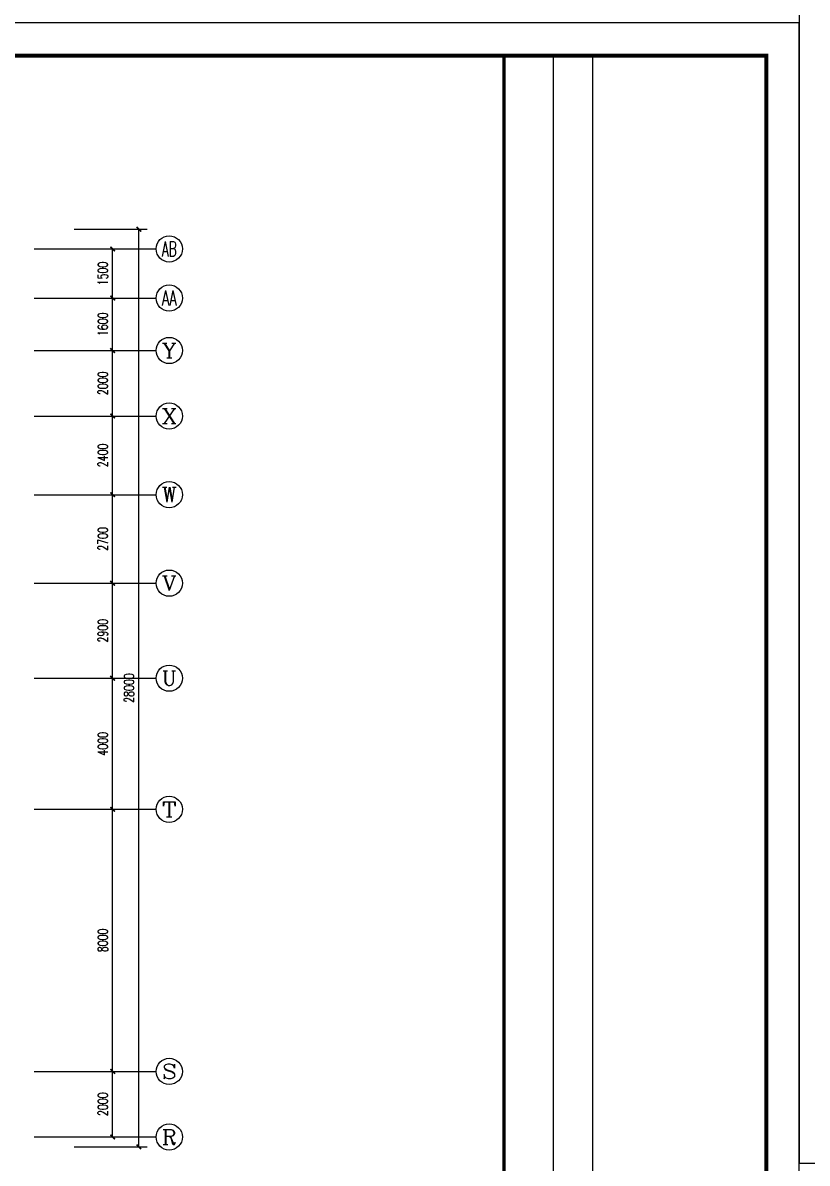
# Model space of a CAD drawing. Extents: x 190999 to 918899, y -200814 to 215286.
# Drawn here: x 642918 to 666844, y 36986 to 71786 of the extents above; entities that cross this region are included whole.
import ezdxf
from ezdxf.enums import TextEntityAlignment as Align

# ---------------------------------------------------------------- set-up
doc = ezdxf.new("R2010")
doc.units = 0
doc.header["$LTSCALE"] = 1000
doc.header["$MEASUREMENT"] = 0
doc.layers.get('Defpoints').update_dxf_attribs({"color": 1})
for name, color, linetype in [('AXIS', 3, 'Continuous'), ('AXIS_TEXT', 7, 'Continuous'), ('图框', 189, 'Continuous')]:
    doc.layers.add(name, color=color, linetype=linetype)
doc.styles.add('_TCH_AXIS', font='COMPLEX', dxfattribs={"bigfont": 'GBCBIG'})
doc.styles.add('COMPLEX', font='COMPLEX')
doc.styles.add('DIM_FONT', font='SIMPLEX', dxfattribs={"width": 0.7, "bigfont": 'GBCBIG'})
doc.dimstyles.new('DIMN', dxfattribs={"dimtxt": 300, "dimasz": 100, "dimexe": 250, "dimexo": 300, "dimgap": 150, "dimtad": 1, "dimdec": 0, "dimzin": 0, "dimdsep": 46, "dimtxsty": 'DIM_FONT', "dimblk": 'ARCHTICK', "dimcen": 0.09, "dimclrt": 7, "dimazin": 2, "dimtfac": 1, "dimtdec": 0, "dimtix": 1, "dimtmove": 2, "dimatfit": 3, "dimfxl": 0, "dimtolj": 1, "dimtzin": 0, "dimarcsym": 0})

# ---------------------------------------------------------------- blocks, each defined once
blk = doc.blocks.new('TJAD_TK_A0')
at = {"layer": '图框'}
for p, q in [((2162, 399.3), (973, 399.3)), ((2162, -441.7), (2162, 399.3)), ((2087, 389.3), (2087, -30.7)), ((2099, 389.3), (2099, -30.7)), ((973, -441.7), (2162, -441.7))]:
    blk.add_line(p, q, dxfattribs=at)
at = {"layer": '图框', "const_width": 1.2}
blk.add_lwpolyline([(2152, -431.7), (2152, 389.3), (998, 389.3), (998, -431.7)], close=True, dxfattribs=at)
at = {"layer": '图框', "const_width": 1}
blk.add_lwpolyline([(2072, 389.3), (2072, -431.7)], dxfattribs=at)
blk = doc.blocks.new('_ArchTick')
at = {"const_width": 0.5}
blk.add_lwpolyline([(-0.7, -0.7), (0.7, 0.7)], dxfattribs=at)
blk = doc.blocks.new('*D1168')
at = {"layer": 'AXIS', "color": 0, "lineweight": -2}
for p, q in [((644863, 39786), (645908, 39786)), ((645658, 37786), (645658, 39786)), ((644863, 37786), (645908, 37786))]:
    blk.add_line(p, q, dxfattribs=at)
at = {"layer": 'Defpoints', "color": 0}
for p in [(644563, 39786), (645658, 39786), (644563, 37786)]:
    blk.add_point(p, dxfattribs=at)
at = {"layer": 'AXIS', "color": 0, "lineweight": -2, "xscale": 100, "yscale": 100, "zscale": 100}
for p, rotation in [((645658, 39786), 90), ((645658, 37786), 270)]:
    blk.add_blockref('_ArchTick', p, dxfattribs=dict(at, rotation=rotation))
at = {"layer": 'AXIS', "color": 7, "insert": (645358, 38786), "char_height": 300, "attachment_point": 5, "rotation": 90, "style": 'DIM_FONT'}
blk.add_mtext('\\A1;2000', dxfattribs=at)
blk = doc.blocks.new('*D1169')
at = {"layer": 'AXIS', "color": 0, "lineweight": -2}
for p, q in [((644863, 47786), (645908, 47786)), ((645658, 39786), (645658, 47786)), ((644863, 39786), (645908, 39786))]:
    blk.add_line(p, q, dxfattribs=at)
at = {"layer": 'Defpoints', "color": 0}
for p in [(644563, 47786), (645658, 47786), (644563, 39786)]:
    blk.add_point(p, dxfattribs=at)
at = {"layer": 'AXIS', "color": 0, "lineweight": -2, "xscale": 100, "yscale": 100, "zscale": 100}
for p, rotation in [((645658, 47786), 90), ((645658, 39786), 270)]:
    blk.add_blockref('_ArchTick', p, dxfattribs=dict(at, rotation=rotation))
at = {"layer": 'AXIS', "color": 7, "insert": (645358, 43786), "char_height": 300, "attachment_point": 5, "rotation": 90, "style": 'DIM_FONT'}
blk.add_mtext('\\A1;8000', dxfattribs=at)
blk = doc.blocks.new('*D1170')
at = {"layer": 'AXIS', "color": 0, "lineweight": -2}
for p, q in [((644863, 51786), (645908, 51786)), ((645658, 47786), (645658, 51786)), ((644863, 47786), (645908, 47786))]:
    blk.add_line(p, q, dxfattribs=at)
at = {"layer": 'Defpoints', "color": 0}
for p in [(644563, 51786), (645658, 51786), (644563, 47786)]:
    blk.add_point(p, dxfattribs=at)
at = {"layer": 'AXIS', "color": 0, "lineweight": -2, "xscale": 100, "yscale": 100, "zscale": 100}
for p, rotation in [((645658, 51786), 90), ((645658, 47786), 270)]:
    blk.add_blockref('_ArchTick', p, dxfattribs=dict(at, rotation=rotation))
at = {"layer": 'AXIS', "color": 7, "insert": (645358, 49786), "char_height": 300, "attachment_point": 5, "rotation": 90, "style": 'DIM_FONT'}
blk.add_mtext('\\A1;4000', dxfattribs=at)
blk = doc.blocks.new('*D1171')
at = {"layer": 'AXIS', "color": 0, "lineweight": -2}
for p, q in [((644863, 54686), (645908, 54686)), ((645658, 51786), (645658, 54686)), ((644863, 51786), (645908, 51786))]:
    blk.add_line(p, q, dxfattribs=at)
at = {"layer": 'Defpoints', "color": 0}
for p in [(644563, 54686), (645658, 54686), (644563, 51786)]:
    blk.add_point(p, dxfattribs=at)
at = {"layer": 'AXIS', "color": 0, "lineweight": -2, "xscale": 100, "yscale": 100, "zscale": 100}
for p, rotation in [((645658, 54686), 90), ((645658, 51786), 270)]:
    blk.add_blockref('_ArchTick', p, dxfattribs=dict(at, rotation=rotation))
at = {"layer": 'AXIS', "color": 7, "insert": (645358, 53236), "char_height": 300, "attachment_point": 5, "rotation": 90, "style": 'DIM_FONT'}
blk.add_mtext('\\A1;2900', dxfattribs=at)
blk = doc.blocks.new('*D1172')
at = {"layer": 'AXIS', "color": 0, "lineweight": -2}
for p, q in [((644863, 57386), (645908, 57386)), ((645658, 54686), (645658, 57386)), ((644863, 54686), (645908, 54686))]:
    blk.add_line(p, q, dxfattribs=at)
at = {"layer": 'Defpoints', "color": 0}
for p in [(644563, 57386), (645658, 57386), (644563, 54686)]:
    blk.add_point(p, dxfattribs=at)
at = {"layer": 'AXIS', "color": 0, "lineweight": -2, "xscale": 100, "yscale": 100, "zscale": 100}
for p, rotation in [((645658, 57386), 90), ((645658, 54686), 270)]:
    blk.add_blockref('_ArchTick', p, dxfattribs=dict(at, rotation=rotation))
at = {"layer": 'AXIS', "color": 7, "insert": (645358, 56036), "char_height": 300, "attachment_point": 5, "rotation": 90, "style": 'DIM_FONT'}
blk.add_mtext('\\A1;2700', dxfattribs=at)
blk = doc.blocks.new('*D1173')
at = {"layer": 'AXIS', "color": 0, "lineweight": -2}
for p, q in [((644863, 59786), (645908, 59786)), ((645658, 57386), (645658, 59786)), ((644863, 57386), (645908, 57386))]:
    blk.add_line(p, q, dxfattribs=at)
at = {"layer": 'Defpoints', "color": 0}
for p in [(644563, 59786), (645658, 59786), (644563, 57386)]:
    blk.add_point(p, dxfattribs=at)
at = {"layer": 'AXIS', "color": 0, "lineweight": -2, "xscale": 100, "yscale": 100, "zscale": 100}
for p, rotation in [((645658, 59786), 90), ((645658, 57386), 270)]:
    blk.add_blockref('_ArchTick', p, dxfattribs=dict(at, rotation=rotation))
at = {"layer": 'AXIS', "color": 7, "insert": (645358, 58586), "char_height": 300, "attachment_point": 5, "rotation": 90, "style": 'DIM_FONT'}
blk.add_mtext('\\A1;2400', dxfattribs=at)
blk = doc.blocks.new('*D1174')
at = {"layer": 'AXIS', "color": 0, "lineweight": -2}
for p, q in [((644863, 61786), (645908, 61786)), ((645658, 59786), (645658, 61786)), ((644863, 59786), (645908, 59786))]:
    blk.add_line(p, q, dxfattribs=at)
at = {"layer": 'Defpoints', "color": 0}
for p in [(644563, 61786), (645658, 61786), (644563, 59786)]:
    blk.add_point(p, dxfattribs=at)
at = {"layer": 'AXIS', "color": 0, "lineweight": -2, "xscale": 100, "yscale": 100, "zscale": 100}
for p, rotation in [((645658, 61786), 90), ((645658, 59786), 270)]:
    blk.add_blockref('_ArchTick', p, dxfattribs=dict(at, rotation=rotation))
at = {"layer": 'AXIS', "color": 7, "insert": (645358, 60786), "char_height": 300, "attachment_point": 5, "rotation": 90, "style": 'DIM_FONT'}
blk.add_mtext('\\A1;2000', dxfattribs=at)
blk = doc.blocks.new('*D1175')
at = {"layer": 'AXIS', "color": 0, "lineweight": -2}
for p, q in [((644863, 63386), (645908, 63386)), ((645658, 61786), (645658, 63386)), ((644863, 61786), (645908, 61786))]:
    blk.add_line(p, q, dxfattribs=at)
at = {"layer": 'Defpoints', "color": 0}
for p in [(644563, 63386), (645658, 63386), (644563, 61786)]:
    blk.add_point(p, dxfattribs=at)
at = {"layer": 'AXIS', "color": 0, "lineweight": -2, "xscale": 100, "yscale": 100, "zscale": 100}
for p, rotation in [((645658, 63386), 90), ((645658, 61786), 270)]:
    blk.add_blockref('_ArchTick', p, dxfattribs=dict(at, rotation=rotation))
at = {"layer": 'AXIS', "color": 7, "insert": (645358, 62586), "char_height": 300, "attachment_point": 5, "rotation": 90, "style": 'DIM_FONT'}
blk.add_mtext('\\A1;1600', dxfattribs=at)
blk = doc.blocks.new('*D1176')
at = {"layer": 'AXIS', "color": 0, "lineweight": -2}
for p, q in [((644863, 64886), (645908, 64886)), ((645658, 63386), (645658, 64886)), ((644863, 63386), (645908, 63386))]:
    blk.add_line(p, q, dxfattribs=at)
at = {"layer": 'Defpoints', "color": 0}
for p in [(644563, 64886), (645658, 64886), (644563, 63386)]:
    blk.add_point(p, dxfattribs=at)
at = {"layer": 'AXIS', "color": 0, "lineweight": -2, "xscale": 100, "yscale": 100, "zscale": 100}
for p, rotation in [((645658, 64886), 90), ((645658, 63386), 270)]:
    blk.add_blockref('_ArchTick', p, dxfattribs=dict(at, rotation=rotation))
at = {"layer": 'AXIS', "color": 7, "insert": (645358, 64136), "char_height": 300, "attachment_point": 5, "rotation": 90, "style": 'DIM_FONT'}
blk.add_mtext('\\A1;1500', dxfattribs=at)
blk = doc.blocks.new('*D1177')
at = {"layer": 'AXIS', "color": 0, "lineweight": -2}
for p, q in [((644485, 65486), (646708, 65486)), ((646458, 37486), (646458, 65486)), ((644485, 37486), (646708, 37486))]:
    blk.add_line(p, q, dxfattribs=at)
at = {"layer": 'Defpoints', "color": 0}
for p in [(644185, 65486), (646458, 65486), (644185, 37486)]:
    blk.add_point(p, dxfattribs=at)
at = {"layer": 'AXIS', "color": 0, "lineweight": -2, "xscale": 100, "yscale": 100, "zscale": 100}
for p, rotation in [((646458, 65486), 90), ((646458, 37486), 270)]:
    blk.add_blockref('_ArchTick', p, dxfattribs=dict(at, rotation=rotation))
at = {"layer": 'AXIS', "color": 7, "insert": (646158, 51486), "char_height": 300, "attachment_point": 5, "rotation": 90, "style": 'DIM_FONT'}
blk.add_mtext('\\A1;28000', dxfattribs=at)
blk = doc.blocks.new('_AXISO')
blk.add_circle((0, 0), 0.5)
at = {"layer": 'AXIS_TEXT', "style": 'COMPLEX', "width": 1.041667}
blk.add_attdef('A', text='', height=0.56, dxfattribs=at).set_placement((-0.25, -0.28), (0.25, -0.28), align=Align.FIT)

msp = doc.modelspace()

# ---------------------------------------------------------------- linework, layer by layer
at = {"layer": 'AXIS'}
for p, q in [((643263.1, 64886.5), (646984.6, 64886.5)), ((643263.1, 63386.5), (646984.6, 63386.5)), ((643263.1, 61786.5), (646984.6, 61786.5)), ((643263.1, 59786.5), (646984.6, 59786.5)), ((643263.1, 57386.5), (646984.6, 57386.5)), ((643263.1, 54686.5), (646984.6, 54686.5)), ((643263.1, 51786.5), (646984.6, 51786.5)), ((643263.1, 47786.5), (646984.6, 47786.5)), ((643263.1, 39786.5), (646984.6, 39786.5)), ((643263.1, 37786.5), (646984.6, 37786.5))]:
    msp.add_line(p, q, dxfattribs=at)

# ---------------------------------------------------------------- block references
ref = msp.add_blockref('_AXISO', (647384.6, 64886.5), dxfattribs=dict(at, xscale=800, yscale=800, zscale=800))
ref.add_attrib('A', 'AB', dxfattribs={"layer": 'AXIS_TEXT', "height": 452.55, "style": '_TCH_AXIS', "width": 0.552632}).set_placement((647158.3, 64660.2), (647610.9, 64660.2), align=Align.FIT)
ref = msp.add_blockref('_AXISO', (647384.6, 63386.5), dxfattribs=dict(at, xscale=800, yscale=800, zscale=800))
ref.add_attrib('A', 'AA', dxfattribs={"layer": 'AXIS_TEXT', "height": 452.55, "style": '_TCH_AXIS', "width": 0.538462}).set_placement((647158.3, 63160.2), (647610.9, 63160.2), align=Align.FIT)
ref = msp.add_blockref('_AXISO', (647384.6, 61786.5), dxfattribs=dict(at, xscale=800, yscale=800, zscale=800))
ref.add_attrib('A', 'Y', dxfattribs={"layer": 'AXIS_TEXT', "height": 452.5, "style": '_TCH_AXIS', "width": 1.105263}).set_placement((647158.3, 61560.2), (647610.9, 61560.2), align=Align.FIT)
ref = msp.add_blockref('_AXISO', (647384.6, 59786.5), dxfattribs=dict(at, xscale=800, yscale=800, zscale=800))
ref.add_attrib('A', 'X', dxfattribs={"layer": 'AXIS_TEXT', "height": 452.5, "style": '_TCH_AXIS', "width": 1.166667}).set_placement((647158.3, 59560.2), (647610.9, 59560.2), align=Align.FIT)
ref = msp.add_blockref('_AXISO', (647384.6, 57386.5), dxfattribs=dict(at, xscale=800, yscale=800, zscale=800))
ref.add_attrib('A', 'W', dxfattribs={"layer": 'AXIS_TEXT', "height": 452.5, "style": '_TCH_AXIS', "width": 0.954545}).set_placement((647158.3, 57160.2), (647610.9, 57160.2), align=Align.FIT)
ref = msp.add_blockref('_AXISO', (647384.6, 54686.5), dxfattribs=dict(at, xscale=800, yscale=800, zscale=800))
ref.add_attrib('A', 'V', dxfattribs={"layer": 'AXIS_TEXT', "height": 452.5, "style": '_TCH_AXIS', "width": 1.166667}).set_placement((647158.3, 54460.2), (647610.9, 54460.2), align=Align.FIT)
ref = msp.add_blockref('_AXISO', (647384.6, 51786.5), dxfattribs=dict(at, xscale=800, yscale=800, zscale=800))
ref.add_attrib('A', 'U', dxfattribs={"layer": 'AXIS_TEXT', "height": 452.5, "style": '_TCH_AXIS', "width": 1.05}).set_placement((647158.3, 51560.2), (647610.9, 51560.2), align=Align.FIT)
ref = msp.add_blockref('_AXISO', (647384.6, 47786.5), dxfattribs=dict(at, xscale=800, yscale=800, zscale=800))
ref.add_attrib('A', 'T', dxfattribs={"layer": 'AXIS_TEXT', "height": 452.5, "style": '_TCH_AXIS', "width": 1.4}).set_placement((647158.3, 47560.2), (647610.9, 47560.2), align=Align.FIT)
ref = msp.add_blockref('_AXISO', (647384.6, 39786.5), dxfattribs=dict(at, xscale=800, yscale=800, zscale=800))
ref.add_attrib('A', 'S', dxfattribs={"layer": 'AXIS_TEXT', "height": 452.5, "style": '_TCH_AXIS', "width": 1.5}).set_placement((647158.3, 39560.2), (647610.9, 39560.2), align=Align.FIT)
ref = msp.add_blockref('_AXISO', (647384.6, 37786.5), dxfattribs=dict(at, xscale=800, yscale=800, zscale=800))
ref.add_attrib('A', 'R', dxfattribs={"layer": 'AXIS_TEXT', "height": 452.5, "style": '_TCH_AXIS', "width": 1.166667}).set_placement((647158.3, 37560.2), (647610.9, 37560.2), align=Align.FIT)
at = {"layer": '图框', "xscale": 100, "yscale": 100, "zscale": 100, "rotation": 270}
msp.add_blockref('TJAD_TK_A0', (710768.8, 253186.5), dxfattribs=at)
at = {"layer": '图框', "xscale": 100, "yscale": 100, "zscale": 100}
msp.add_blockref('TJAD_TK_A0', (450398.6, 31856.8), dxfattribs=at)

# ---------------------------------------------------------------- dimensions: what is measured, and where the dimension line sits
at = {"layer": 'AXIS'}
for p1, p2, distance, picture, middle in [((644185.3, 37486.5), (644185.3, 65486.5), -2272.2, '*D1177', (646157.5, 51486.5)), ((644563.1, 63386.5), (644563.1, 64886.5), -1094.4, '*D1176', (645357.5, 64136.5)), ((644563.1, 61786.5), (644563.1, 63386.5), -1094.4, '*D1175', (645357.5, 62586.5)), ((644563.1, 59786.5), (644563.1, 61786.5), -1094.4, '*D1174', (645357.5, 60786.5)), ((644563.1, 57386.5), (644563.1, 59786.5), -1094.4, '*D1173', (645357.5, 58586.5)), ((644563.1, 54686.5), (644563.1, 57386.5), -1094.4, '*D1172', (645357.5, 56036.5)), ((644563.1, 51786.5), (644563.1, 54686.5), -1094.4, '*D1171', (645357.5, 53236.5)), ((644563.1, 47786.5), (644563.1, 51786.5), -1094.4, '*D1170', (645357.5, 49786.5)), ((644563.1, 39786.5), (644563.1, 47786.5), -1094.4, '*D1169', (645357.5, 43786.5)), ((644563.1, 37786.5), (644563.1, 39786.5), -1094.4, '*D1168', (645357.5, 38786.5))]:
    dim = msp.add_aligned_dim(p1=p1, p2=p2, distance=distance, dimstyle='DIMN', dxfattribs=at)
    dim.commit()
    dim.dimension.update_dxf_attribs({"geometry": picture, "text_midpoint": middle})

doc.saveas('drawing.dxf')
